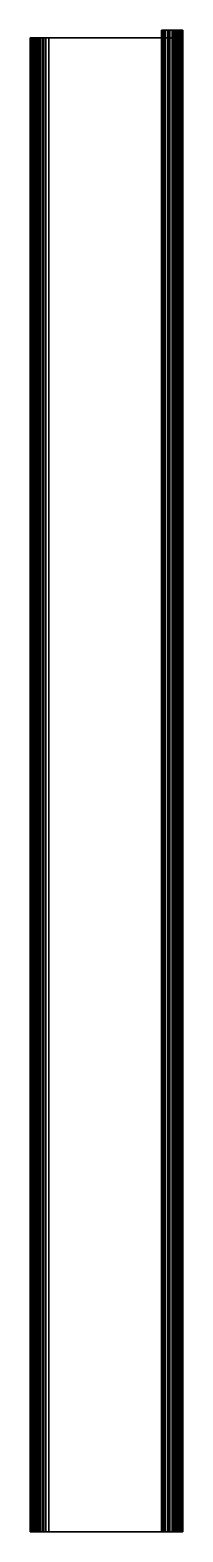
# Model space of a CAD drawing. Extents: x 0 to 39, y -384 to 2.
import ezdxf

# ---------------------------------------------------------------- set-up
doc = ezdxf.new("R2010")
doc.units = 0
doc.header["$MEASUREMENT"] = 0
doc.layers.add('ACESSORIOS', color=252, linetype='CONTINUOUS')

msp = doc.modelspace()

# ---------------------------------------------------------------- linework, layer by layer
at = {"layer": 'ACESSORIOS'}
for points in [[(0, 0, 45.05), (1.8, 0, 45.05), (1.8, 0, 47.5), (0, 0, 47.5)], [(1.8, 0, 47.5), (0, 0, 47.5), (0, -384, 47.5), (1.8, -384, 47.5)], [(0, -384, 45.05), (0, -384, 47.5), (0, 0, 47.5), (0, 0, 45.05)], [(0, 0, 15.95), (0, 0, 4.8), (0, -384, 4.8), (0, -384, 15.95)], [(1.8, 0, 4.8), (1.8, 0, 15.95), (0, 0, 15.95), (0, 0, 4.8)], [(1, 0, 43), (1, 0, 18), (1, -384, 18), (1, -384, 43)], [(1, 0, 18), (2.8, 0, 18), (2.8, 0, 43), (1, 0, 43)], [(1.8, 0, 47.5), (1.8, 0, 45.05), (1.8, -384, 45.05), (1.8, -384, 47.5)], [(1.8, -384, 15.95), (1.8, -384, 4.8), (1.8, 0, 4.8), (1.8, 0, 15.95)], [(2.8, -384, 43), (2.8, -384, 18), (2.8, 0, 18), (2.8, 0, 43)], [(4.8, -384, 1.8), (4.8, 0, 1.8), (36.5, 0, 1.8), (36.5, -384, 1.8)], [(36.5, -384), (4.8, -384), (4.8, 0), (36.5, 0)], [(36.5, 0, 1.8), (36.5, 0), (4.8, 0), (4.8, 0, 1.8)], [(35.55, -384, 7.7), (35.55, 2, 7.7), (33.75, 2, 7.7), (33.75, -384, 7.7)], [(33.75, -384, 7.7), (33.75, 2, 7.7), (33.75, 2, 11.4), (33.75, -384, 11.4)], [(35.55, 2, 11.4), (33.75, 2, 11.4), (33.75, 2, 7.7), (35.55, 2, 7.7)], [(35.55, -384, 7.7), (35.55, 2, 7.7), (35.55, 2, 11.4), (35.55, -384, 11.4)], [(35.95, -384, 11.8), (35.95, 2, 11.8), (36.8, 2, 11.8), (36.8, -384, 11.8)], [(35.95, -384, 13.6), (35.95, 2, 13.6), (36.8, 2, 13.6), (36.8, -384, 13.6)], [(35.95, 2, 11.8), (35.95, 2, 13.6), (36.8, 2, 13.6), (36.8, 2, 11.8)], [(36.5, 2, 1.8), (36.5, 0, 1.8), (36.5, 0), (36.5, 2)], [(37.5, 2, 11.1), (37.5, -384, 11.1), (37.5, -384, 2.8), (37.5, 2, 2.8)], [(37.5, 2, 11.1), (39.3, 2, 11.1), (39.3, 2, 2.8), (37.5, 2, 2.8)], [(39.3, 2, 2.8), (39.3, 2, 11.1), (39.3, -384, 11.1), (39.3, -384, 2.8)], [(1.8, -384, 4.8), (0, -384, 4.8), (0, -384, 15.95), (1.8, -384, 15.95)], [(0, -384, 47.5), (0, -384, 45.05), (1.8, -384, 45.05), (1.8, -384, 47.5)], [(1, -384, 18), (2.8, -384, 18), (2.8, -384, 43), (1, -384, 43)], [(36.5, -384, 1.8), (36.5, -384), (4.8, -384), (4.8, -384, 1.8)], [(35.55, -384, 7.7), (35.55, -384, 11.4), (33.75, -384, 11.4), (33.75, -384, 7.7)], [(35.95, -384, 11.8), (35.95, -384, 13.6), (36.8, -384, 13.6), (36.8, -384, 11.8)], [(37.5, -384, 11.1), (39.3, -384, 11.1), (39.3, -384, 2.8), (37.5, -384, 2.8)]]:
    msp.add_3dface(points, dxfattribs=at)

# ---------------------------------------------------------------- meshes
mesh = msp.add_polymesh((2, 7), dxfattribs=at)
for k, corner in enumerate([(0, 0, 45.05), (0.03, 0, 44.72), (0.1, 0, 44.39), (0.22, 0, 44.08), (0.39, 0, 43.8), (0.6, 0, 43.54), (0.85, 0, 43.32), (0, -384, 45.05), (0.03, -384, 44.72), (0.1, -384, 44.39), (0.22, -384, 44.08), (0.39, -384, 43.8), (0.6, -384, 43.54), (0.85, -384, 43.32)]):
    mesh.set_mesh_vertex(divmod(k, 7), corner)
mesh = msp.add_polymesh((2, 7), dxfattribs=at)
for k, corner in enumerate([(0.85, -384, 17.68), (0.6, -384, 17.46), (0.39, -384, 17.2), (0.22, -384, 16.92), (0.1, -384, 16.61), (0.03, -384, 16.28), (0, -384, 15.95), (0.85, 0, 17.68), (0.6, 0, 17.46), (0.39, 0, 17.2), (0.22, 0, 16.92), (0.1, 0, 16.61), (0.03, 0, 16.28), (0, 0, 15.95)]):
    mesh.set_mesh_vertex(divmod(k, 7), corner)
mesh = msp.add_polymesh((2, 7), dxfattribs=at)
for k, corner in enumerate([(4.8, 0), (3.56, 0, 0.16), (2.4, 0, 0.64), (1.41, 0, 1.41), (0.64, 0, 2.4), (0.16, 0, 3.56), (0, 0, 4.8), (4.8, -384), (3.56, -384, 0.16), (2.4, -384, 0.64), (1.41, -384, 1.41), (0.64, -384, 2.4), (0.16, -384, 3.56), (0, -384, 4.8)]):
    mesh.set_mesh_vertex(divmod(k, 7), corner)
mesh = msp.add_polymesh((2, 7), dxfattribs=at)
for k, corner in enumerate([(4.8, 0, 1.8), (4.02, 0, 1.9), (3.3, 0, 2.2), (2.68, 0, 2.68), (2.2, 0, 3.3), (1.9, 0, 4.02), (1.8, 0, 4.8), (4.8, 0), (3.56, 0, 0.16), (2.4, 0, 0.64), (1.41, 0, 1.41), (0.64, 0, 2.4), (0.16, 0, 3.56), (0, 0, 4.8)]):
    mesh.set_mesh_vertex(divmod(k, 7), corner)
mesh = msp.add_polymesh((2, 7), dxfattribs=at)
for k, corner in enumerate([(1.8, 0, 15.95), (1.8, 0, 16.01), (1.82, 0, 16.07), (1.84, 0, 16.13), (1.87, 0, 16.18), (1.91, 0, 16.23), (1.95, 0, 16.27), (0, 0, 15.95), (0.03, 0, 16.28), (0.1, 0, 16.61), (0.22, 0, 16.92), (0.39, 0, 17.2), (0.6, 0, 17.46), (0.85, 0, 17.68)]):
    mesh.set_mesh_vertex(divmod(k, 7), corner)
mesh = msp.add_polymesh((2, 7), dxfattribs=at)
for k, corner in enumerate([(1.8, 0, 45.05), (1.8, 0, 44.99), (1.82, 0, 44.93), (1.84, 0, 44.87), (1.87, 0, 44.82), (1.91, 0, 44.77), (1.95, 0, 44.73), (0, 0, 45.05), (0.03, 0, 44.72), (0.1, 0, 44.39), (0.22, 0, 44.08), (0.39, 0, 43.8), (0.6, 0, 43.54), (0.85, 0, 43.32)]):
    mesh.set_mesh_vertex(divmod(k, 7), corner)
mesh = msp.add_polymesh((2, 4), dxfattribs=at)
for k, corner in enumerate([(1, 0, 43), (0.98, 0, 43.12), (0.93, 0, 43.23), (0.85, 0, 43.32), (1, -384, 43), (0.98, -384, 43.12), (0.93, -384, 43.23), (0.85, -384, 43.32)]):
    mesh.set_mesh_vertex(divmod(k, 4), corner)
mesh = msp.add_polymesh((2, 4), dxfattribs=at)
for k, corner in enumerate([(1, 0, 18), (0.98, 0, 17.88), (0.93, 0, 17.77), (0.85, 0, 17.68), (1, -384, 18), (0.98, -384, 17.88), (0.93, -384, 17.77), (0.85, -384, 17.68)]):
    mesh.set_mesh_vertex(divmod(k, 4), corner)
mesh = msp.add_polymesh((2, 7), dxfattribs=at)
for k, corner in enumerate([(0.85, 0, 17.68), (0.89, 0, 17.73), (0.93, 0, 17.77), (0.96, 0, 17.82), (0.98, 0, 17.88), (1, 0, 17.94), (1, 0, 18), (1.95, 0, 16.27), (2.2, 0, 16.49), (2.41, 0, 16.75), (2.58, 0, 17.04), (2.7, 0, 17.34), (2.77, 0, 17.67), (2.8, 0, 18)]):
    mesh.set_mesh_vertex(divmod(k, 7), corner)
mesh = msp.add_polymesh((2, 7), dxfattribs=at)
for k, corner in enumerate([(1, 0, 43), (1, 0, 43.06), (0.98, 0, 43.12), (0.96, 0, 43.18), (0.93, 0, 43.23), (0.89, 0, 43.27), (0.85, 0, 43.32), (2.8, 0, 43), (2.77, 0, 43.33), (2.7, 0, 43.66), (2.58, 0, 43.96), (2.41, 0, 44.25), (2.2, 0, 44.51), (1.95, 0, 44.73)]):
    mesh.set_mesh_vertex(divmod(k, 7), corner)
mesh = msp.add_polymesh((2, 7), dxfattribs=at)
for k, corner in enumerate([(4.8, -384, 1.8), (4.02, -384, 1.9), (3.3, -384, 2.2), (2.68, -384, 2.68), (2.2, -384, 3.3), (1.9, -384, 4.02), (1.8, -384, 4.8), (4.8, 0, 1.8), (4.02, 0, 1.9), (3.3, 0, 2.2), (2.68, 0, 2.68), (2.2, 0, 3.3), (1.9, 0, 4.02), (1.8, 0, 4.8)]):
    mesh.set_mesh_vertex(divmod(k, 7), corner)
mesh = msp.add_polymesh((2, 4), dxfattribs=at)
for k, corner in enumerate([(1.8, 0, 45.05), (1.82, 0, 44.93), (1.87, 0, 44.82), (1.95, 0, 44.73), (1.8, -384, 45.05), (1.82, -384, 44.93), (1.87, -384, 44.82), (1.95, -384, 44.73)]):
    mesh.set_mesh_vertex(divmod(k, 4), corner)
mesh = msp.add_polymesh((2, 4), dxfattribs=at)
for k, corner in enumerate([(1.8, 0, 15.95), (1.82, 0, 16.07), (1.87, 0, 16.18), (1.95, 0, 16.27), (1.8, -384, 15.95), (1.82, -384, 16.07), (1.87, -384, 16.18), (1.95, -384, 16.27)]):
    mesh.set_mesh_vertex(divmod(k, 4), corner)
mesh = msp.add_polymesh((2, 7), dxfattribs=at)
for k, corner in enumerate([(2.8, 0, 18), (2.77, 0, 17.67), (2.7, 0, 17.34), (2.58, 0, 17.04), (2.41, 0, 16.75), (2.2, 0, 16.49), (1.95, 0, 16.27), (2.8, -384, 18), (2.77, -384, 17.67), (2.7, -384, 17.34), (2.58, -384, 17.04), (2.41, -384, 16.75), (2.2, -384, 16.49), (1.95, -384, 16.27)]):
    mesh.set_mesh_vertex(divmod(k, 7), corner)
mesh = msp.add_polymesh((2, 7), dxfattribs=at)
for k, corner in enumerate([(1.95, -384, 44.73), (2.2, -384, 44.51), (2.41, -384, 44.25), (2.58, -384, 43.96), (2.7, -384, 43.66), (2.77, -384, 43.33), (2.8, -384, 43), (1.95, 0, 44.73), (2.2, 0, 44.51), (2.41, 0, 44.25), (2.58, 0, 43.96), (2.7, 0, 43.66), (2.77, 0, 43.33), (2.8, 0, 43)]):
    mesh.set_mesh_vertex(divmod(k, 7), corner)
mesh = msp.add_polymesh((2, 7), dxfattribs=at)
for k, corner in enumerate([(35.95, -384, 13.6), (35.38, -384, 13.53), (34.85, -384, 13.31), (34.39, -384, 12.96), (34.04, -384, 12.5), (33.82, -384, 11.97), (33.75, -384, 11.4), (35.95, 2, 13.6), (35.38, 2, 13.53), (34.85, 2, 13.31), (34.39, 2, 12.96), (34.04, 2, 12.5), (33.82, 2, 11.97), (33.75, 2, 11.4)]):
    mesh.set_mesh_vertex(divmod(k, 7), corner)
mesh = msp.add_polymesh((2, 7), dxfattribs=at)
for k, corner in enumerate([(35.95, 2, 11.8), (35.85, 2, 11.79), (35.75, 2, 11.75), (35.67, 2, 11.68), (35.6, 2, 11.6), (35.56, 2, 11.5), (35.55, 2, 11.4), (35.95, 2, 13.6), (35.38, 2, 13.53), (34.85, 2, 13.31), (34.39, 2, 12.96), (34.04, 2, 12.5), (33.82, 2, 11.97), (33.75, 2, 11.4)]):
    mesh.set_mesh_vertex(divmod(k, 7), corner)
mesh = msp.add_polymesh((2, 7), dxfattribs=at)
for k, corner in enumerate([(35.95, 2, 11.8), (35.85, 2, 11.79), (35.75, 2, 11.75), (35.67, 2, 11.68), (35.6, 2, 11.6), (35.56, 2, 11.5), (35.55, 2, 11.4), (35.95, -384, 11.8), (35.85, -384, 11.79), (35.75, -384, 11.75), (35.67, -384, 11.68), (35.6, -384, 11.6), (35.56, -384, 11.5), (35.55, -384, 11.4)]):
    mesh.set_mesh_vertex(divmod(k, 7), corner)
mesh = msp.add_polymesh((2, 7), dxfattribs=at)
for k, corner in enumerate([(39.3, -384, 2.8), (39.2, -384, 2.08), (38.92, -384, 1.4), (38.48, -384, 0.82), (37.9, -384, 0.38), (37.22, -384, 0.1), (36.5, -384), (39.3, 2, 2.8), (39.2, 2, 2.08), (38.92, 2, 1.4), (38.48, 2, 0.82), (37.9, 2, 0.38), (37.22, 2, 0.1), (36.5, 2)]):
    mesh.set_mesh_vertex(divmod(k, 7), corner)
mesh = msp.add_polymesh((2, 7), dxfattribs=at)
for k, corner in enumerate([(37.5, 2, 2.8), (37.47, 2, 2.54), (37.37, 2, 2.3), (37.21, 2, 2.09), (37, 2, 1.93), (36.76, 2, 1.83), (36.5, 2, 1.8), (37.5, -384, 2.8), (37.47, -384, 2.54), (37.37, -384, 2.3), (37.21, -384, 2.09), (37, -384, 1.93), (36.76, -384, 1.83), (36.5, -384, 1.8)]):
    mesh.set_mesh_vertex(divmod(k, 7), corner)
mesh = msp.add_polymesh((2, 7), dxfattribs=at)
for k, corner in enumerate([(36.5, 2, 1.8), (36.76, 2, 1.83), (37, 2, 1.93), (37.21, 2, 2.09), (37.37, 2, 2.3), (37.47, 2, 2.54), (37.5, 2, 2.8), (36.5, 2), (37.22, 2, 0.1), (37.9, 2, 0.38), (38.48, 2, 0.82), (38.92, 2, 1.4), (39.2, 2, 2.08), (39.3, 2, 2.8)]):
    mesh.set_mesh_vertex(divmod(k, 7), corner)
mesh = msp.add_polymesh((2, 7), dxfattribs=at)
for k, corner in enumerate([(36.8, -384, 11.8), (36.98, -384, 11.78), (37.15, -384, 11.71), (37.29, -384, 11.59), (37.41, -384, 11.45), (37.48, -384, 11.28), (37.5, -384, 11.1), (36.8, 2, 11.8), (36.98, 2, 11.78), (37.15, 2, 11.71), (37.29, 2, 11.59), (37.41, 2, 11.45), (37.48, 2, 11.28), (37.5, 2, 11.1)]):
    mesh.set_mesh_vertex(divmod(k, 7), corner)
mesh = msp.add_polymesh((2, 7), dxfattribs=at)
for k, corner in enumerate([(36.8, 2, 13.6), (37.45, 2, 13.51), (38.05, 2, 13.27), (38.57, 2, 12.87), (38.97, 2, 12.35), (39.21, 2, 11.75), (39.3, 2, 11.1), (36.8, -384, 13.6), (37.45, -384, 13.51), (38.05, -384, 13.27), (38.57, -384, 12.87), (38.97, -384, 12.35), (39.21, -384, 11.75), (39.3, -384, 11.1)]):
    mesh.set_mesh_vertex(divmod(k, 7), corner)
mesh = msp.add_polymesh((2, 7), dxfattribs=at)
for k, corner in enumerate([(37.5, 2, 11.1), (37.48, 2, 11.28), (37.41, 2, 11.45), (37.29, 2, 11.59), (37.15, 2, 11.71), (36.98, 2, 11.78), (36.8, 2, 11.8), (39.3, 2, 11.1), (39.21, 2, 11.75), (38.97, 2, 12.35), (38.57, 2, 12.87), (38.05, 2, 13.27), (37.45, 2, 13.51), (36.8, 2, 13.6)]):
    mesh.set_mesh_vertex(divmod(k, 7), corner)
mesh = msp.add_polymesh((2, 7), dxfattribs=at)
for k, corner in enumerate([(4.8, -384, 1.8), (4.02, -384, 1.9), (3.3, -384, 2.2), (2.68, -384, 2.68), (2.2, -384, 3.3), (1.9, -384, 4.02), (1.8, -384, 4.8), (4.8, -384), (3.56, -384, 0.16), (2.4, -384, 0.64), (1.41, -384, 1.41), (0.64, -384, 2.4), (0.16, -384, 3.56), (0, -384, 4.8)]):
    mesh.set_mesh_vertex(divmod(k, 7), corner)
mesh = msp.add_polymesh((2, 7), dxfattribs=at)
for k, corner in enumerate([(1.8, -384, 45.05), (1.8, -384, 44.99), (1.82, -384, 44.93), (1.84, -384, 44.87), (1.87, -384, 44.82), (1.91, -384, 44.77), (1.95, -384, 44.73), (0, -384, 45.05), (0.03, -384, 44.72), (0.1, -384, 44.39), (0.22, -384, 44.08), (0.39, -384, 43.8), (0.6, -384, 43.54), (0.85, -384, 43.32)]):
    mesh.set_mesh_vertex(divmod(k, 7), corner)
mesh = msp.add_polymesh((2, 7), dxfattribs=at)
for k, corner in enumerate([(1.8, -384, 15.95), (1.8, -384, 16.01), (1.82, -384, 16.07), (1.84, -384, 16.13), (1.87, -384, 16.18), (1.91, -384, 16.23), (1.95, -384, 16.27), (0, -384, 15.95), (0.03, -384, 16.28), (0.1, -384, 16.61), (0.22, -384, 16.92), (0.39, -384, 17.2), (0.6, -384, 17.46), (0.85, -384, 17.68)]):
    mesh.set_mesh_vertex(divmod(k, 7), corner)
mesh = msp.add_polymesh((2, 7), dxfattribs=at)
for k, corner in enumerate([(1, -384, 43), (1, -384, 43.06), (0.98, -384, 43.12), (0.96, -384, 43.18), (0.93, -384, 43.23), (0.89, -384, 43.27), (0.85, -384, 43.32), (2.8, -384, 43), (2.77, -384, 43.33), (2.7, -384, 43.66), (2.58, -384, 43.96), (2.41, -384, 44.25), (2.2, -384, 44.51), (1.95, -384, 44.73)]):
    mesh.set_mesh_vertex(divmod(k, 7), corner)
mesh = msp.add_polymesh((2, 7), dxfattribs=at)
for k, corner in enumerate([(0.85, -384, 17.68), (0.89, -384, 17.73), (0.93, -384, 17.77), (0.96, -384, 17.82), (0.98, -384, 17.88), (1, -384, 17.94), (1, -384, 18), (1.95, -384, 16.27), (2.2, -384, 16.49), (2.41, -384, 16.75), (2.58, -384, 17.04), (2.7, -384, 17.34), (2.77, -384, 17.67), (2.8, -384, 18)]):
    mesh.set_mesh_vertex(divmod(k, 7), corner)
mesh = msp.add_polymesh((2, 7), dxfattribs=at)
for k, corner in enumerate([(35.55, -384, 11.4), (35.56, -384, 11.5), (35.6, -384, 11.6), (35.67, -384, 11.68), (35.75, -384, 11.75), (35.85, -384, 11.79), (35.95, -384, 11.8), (33.75, -384, 11.4), (33.82, -384, 11.97), (34.04, -384, 12.5), (34.39, -384, 12.96), (34.85, -384, 13.31), (35.38, -384, 13.53), (35.95, -384, 13.6)]):
    mesh.set_mesh_vertex(divmod(k, 7), corner)
mesh = msp.add_polymesh((2, 7), dxfattribs=at)
for k, corner in enumerate([(37.5, -384, 2.8), (37.47, -384, 2.54), (37.37, -384, 2.3), (37.21, -384, 2.09), (37, -384, 1.93), (36.76, -384, 1.83), (36.5, -384, 1.8), (39.3, -384, 2.8), (39.2, -384, 2.08), (38.92, -384, 1.4), (38.48, -384, 0.82), (37.9, -384, 0.38), (37.22, -384, 0.1), (36.5, -384)]):
    mesh.set_mesh_vertex(divmod(k, 7), corner)
mesh = msp.add_polymesh((2, 7), dxfattribs=at)
for k, corner in enumerate([(36.8, -384, 11.8), (36.98, -384, 11.78), (37.15, -384, 11.71), (37.29, -384, 11.59), (37.41, -384, 11.45), (37.48, -384, 11.28), (37.5, -384, 11.1), (36.8, -384, 13.6), (37.45, -384, 13.51), (38.05, -384, 13.27), (38.57, -384, 12.87), (38.97, -384, 12.35), (39.21, -384, 11.75), (39.3, -384, 11.1)]):
    mesh.set_mesh_vertex(divmod(k, 7), corner)

doc.saveas('drawing.dxf')
